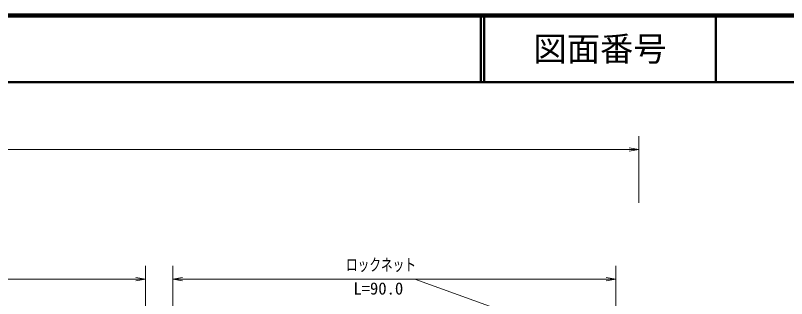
# Model space of a CAD drawing. Units: millimetres, scale not verified. Extents: x 40000 to 680000, y 20000 to 380000.
# Drawn here: x 438945 to 554594, y 337588 to 380000 of the extents above; entities that cross this region are included whole.
import ezdxf
from ezdxf.enums import TextEntityAlignment as Align

# ---------------------------------------------------------------- set-up
doc = ezdxf.new("R2010")
doc.units = ezdxf.units.MM
doc.header["$LTSCALE"] = 1000
for name, color, linetype, lineweight in [('M-BMK-SRVR', 3, 'Continuous', 13), ('M-STR-STR3', 7, 'Continuous', 13), ('M-TTL', 2, 'Continuous', 140), ('M-TTL-LINE', 7, 'Continuous', 50)]:
    doc.layers.add(name, color=color, linetype=linetype, lineweight=lineweight)
doc.layers.add('M-TTL-TXT', color=7, linetype='Continuous')
doc.styles.add('ＭＳ ゴシック', font='')
doc.styles.get('ＭＳ ゴシック').set_extended_font_data('MS Gothic')

# ---------------------------------------------------------------- blocks, each defined once
blk = doc.blocks.new('open_arrow')
at = {"color": 0, "linetype": 'Continuous', "lineweight": -2}
blk.add_lwpolyline([(7.5, 1.25), (0, 0), (7.5, -1.25)], dxfattribs=at)

msp = doc.modelspace()

# ---------------------------------------------------------------- linework, layer by layer
at = {"layer": 'M-BMK-SRVR'}
msp.add_line((498826, 340495), (531691, 328708), dxfattribs=at)
at = {"layer": 'M-STR-STR3'}
for p, q in [((532418, 351919), (532416, 361919)), ((68499, 359855), (532417, 359919)), ((458448, 332489), (458447, 342489)), ((462563, 332490), (462562, 342490)), ((529001, 329327), (528999, 342499)), ((401874, 340481), (458447, 340489)), ((462562, 340490), (529000, 340499))]:
    msp.add_line(p, q, dxfattribs=at)
at = {"layer": 'M-TTL'}
msp.add_line((680000, 380000), (40000, 380000), dxfattribs=at)
at = {"layer": 'M-TTL-LINE'}
for p, q in [((508747, 380000), (508747, 370000)), ((509247, 380000), (509247, 370000)), ((543997, 380000), (543997, 370000)), ((40000, 370000), (680000, 370000))]:
    msp.add_line(p, q, dxfattribs=at)

# ---------------------------------------------------------------- block references
at = {"layer": 'M-STR-STR3', "xscale": 193, "yscale": 193, "rotation": 180}
for p in [(532417, 359919), (458447, 340489), (529000, 340499)]:
    msp.add_blockref('open_arrow', p, dxfattribs=at)
at = {"layer": 'M-STR-STR3', "xscale": 193, "yscale": 193}
msp.add_blockref('open_arrow', (462562, 340490), dxfattribs=at)

# ---------------------------------------------------------------- texts
at = {"layer": 'M-STR-STR3', "style": 'ＭＳ ゴシック', "width": 0.7}
msp.add_text('ロックネット', height=1833, rotation=0.008, dxfattribs=at).set_placement((488521, 341184), align=Align.BOTTOM_LEFT)
at = {"layer": 'M-STR-STR3', "style": 'ＭＳ ゴシック'}
msp.add_text('L=90.0', height=1833, rotation=0.008, dxfattribs=at).set_placement((489622, 337633), align=Align.BOTTOM_LEFT)
at = {"layer": 'M-TTL-TXT', "style": 'ＭＳ ゴシック'}
msp.add_text('図面番号', height=3666, dxfattribs=at).set_placement((526622, 375000), align=Align.MIDDLE_CENTER)

doc.saveas('drawing.dxf')
